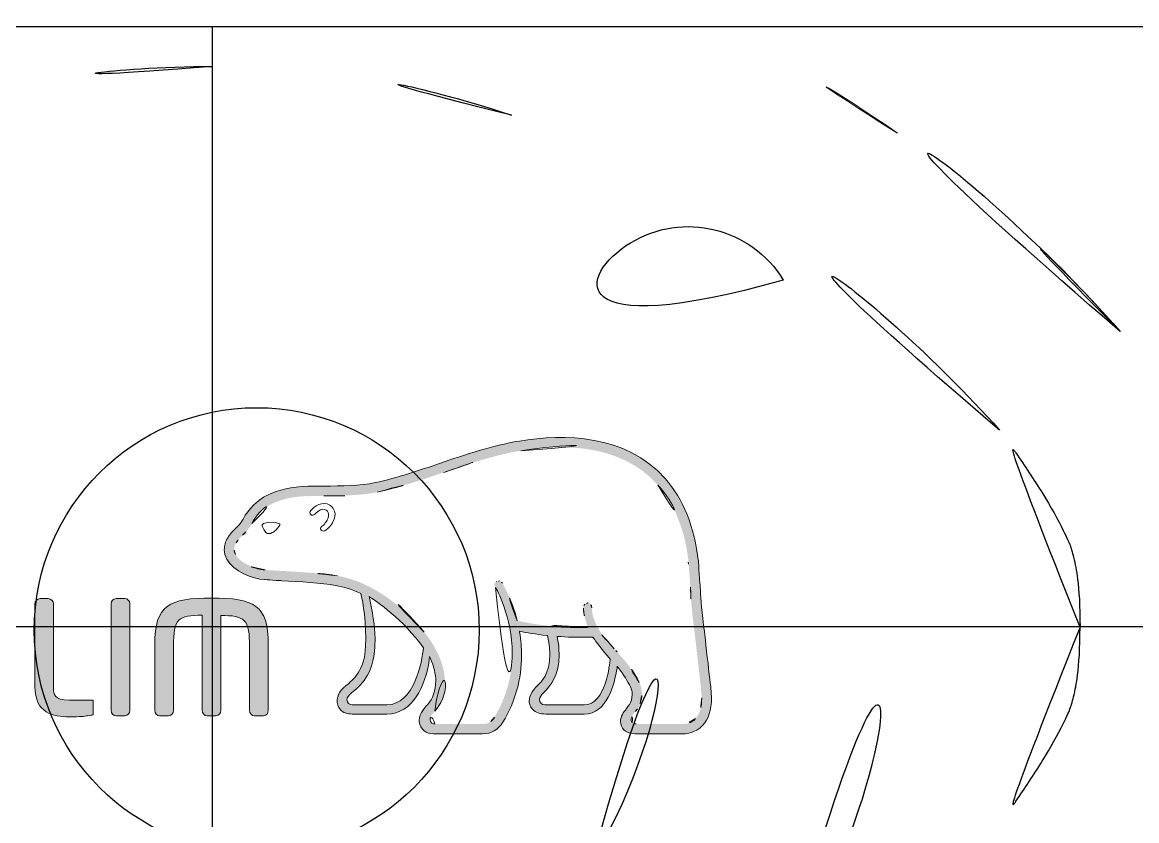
# Model space of a CAD drawing. Extents: x 16296677952 to 16296679688, y -37409618576 to -37409617304.
# Drawn here: x 16296678117 to 16296678142.05, y -37409618166.35 to -37409618148.4 of the extents above; entities that cross this region are included whole.
import ezdxf

# ---------------------------------------------------------------- set-up
doc = ezdxf.new("R2010")
doc.units = 0
doc.header["$LTSCALE"] = 10
doc.header["$MEASUREMENT"] = 0
doc.linetypes.add('HIDDEN2', pattern=[4.7625, 3.175, -1.5875])
doc.layers.get('0').update_dxf_attribs({"linetype": 'CONTINUOUS'})
doc.layers.add('Default', color=7, linetype='CONTINUOUS')
doc.layers.add('레이어 1', color=7, linetype='CONTINUOUS', lineweight=0)

# ---------------------------------------------------------------- blocks, each defined once
blk = doc.blocks.new('3545')
at = {"color": 1}
blk.add_circle((1157.671, 4676.133), 5, dxfattribs=at)
for centre, radius, start, end in [((1155.996, 4664.207), 28.141, 41.4738, 72.5271), ((1156.67, 4667.558), 21.246, 89.9881, 108.4355), ((1156.673, 4667.558), 21.245, 71.5554, 89.9963), ((1155.996, 4664.207), 24.641, 41.7949, 72.5271), ((1167.371, 4682.703), 2.5, 31.3323, 211.3323), ((1156.694, 4676.203), 15, 328.6677, 31.3323), ((1156.694, 4676.203), 10, 328.6677, 31.3323)]:
    blk.add_arc(centre, radius, start, end, dxfattribs=at)
for points, knots in [([(1176.175, 4676.2), (1176.175, 4676.684), (1176.152, 4677.024), (1176.096, 4677.472), (1176.067, 4677.62), (1176.015, 4677.826), (1175.999, 4677.883), (1175.977, 4677.96), (1175.971, 4677.98), (1175.965, 4678.001), (1175.963, 4678.004), (1175.949, 4678.044), (1175.93, 4678.092), (1175.876, 4678.216), (1175.841, 4678.291), (1175.683, 4678.61), (1175.515, 4678.908), (1175.141, 4679.517), (1174.933, 4679.831), (1174.606, 4680.303), (1174.48, 4680.478), (1174.367, 4680.63)], [3.1417675, 3.1417675, 3.1417675, 3.1417675, 3.2056353, 3.2056353, 3.2536971, 3.2536971, 3.2706856, 3.2706856, 3.2776296, 3.2776296, 3.2860195, 3.2860195, 3.3046949, 3.3046949, 3.3233702, 3.3233702, 3.3753179, 3.3753179, 3.4272656, 3.4272656, 3.4613246, 3.4613246, 3.4613246, 3.4613246]), ([(1176.175, 4676.202), (1176.175, 4675.718), (1176.152, 4675.378), (1176.096, 4674.93), (1176.067, 4674.782), (1176.015, 4674.576), (1175.999, 4674.518), (1175.977, 4674.442), (1175.971, 4674.422), (1175.964, 4674.401), (1175.963, 4674.398), (1175.949, 4674.358), (1175.93, 4674.309), (1175.875, 4674.186), (1175.84, 4674.111), (1175.682, 4673.792), (1175.514, 4673.494), (1175.14, 4672.885), (1174.932, 4672.571), (1174.605, 4672.099), (1174.479, 4671.924), (1174.366, 4671.772)], [3.1417675, 3.1417675, 3.1417675, 3.1417675, 3.2056353, 3.2056353, 3.2536971, 3.2536971, 3.2706856, 3.2706856, 3.2776296, 3.2776296, 3.2860195, 3.2860195, 3.3046948, 3.3046948, 3.3233701, 3.3233701, 3.3753185, 3.3753185, 3.4272669, 3.4272669, 3.4613246, 3.4613246, 3.4613246, 3.4613246])]:
    blk.add_open_spline(points, degree=3, knots=knots, dxfattribs=at)

msp = doc.modelspace()

# ---------------------------------------------------------------- hatches: boundary and pattern name
at = {"layer": '레이어 1'}
h = msp.add_hatch(color=7, dxfattribs=at)
h.dxf.hatch_style = 1
edge = h.paths.add_edge_path(flags=16)
edge.add_spline(control_points=[(16296678132.13406, -37409618164.056503), (16296678132.026461, -37409618164.175613), (16296678131.891239, -37409618164.176666), (16296678131.885389, -37409618164.176666), (16296678131.885389, -37409618164.176666), (16296678130.80221, -37409618164.176666), (16296678130.80221, -37409618164.176666), (16296678130.762409, -37409618164.176666), (16296678130.732, -37409618164.166702), (16296678130.712311, -37409618164.147263), (16296678130.695881, -37409618164.131157), (16296678130.687889, -37409618164.106667), (16296678130.687889, -37409618164.076317), (16296678130.687889, -37409618164.015244), (16296678130.732479, -37409618163.959084), (16296678130.77985, -37409618163.89946), (16296678130.823771, -37409618163.843033), (16296678130.865499, -37409618163.789528), (16296678130.888849, -37409618163.723793), (16296678130.948139, -37409618163.564217), (16296678130.94208, -37409618163.393997), (16296678130.871281, -37409618163.244011), (16296678130.74338, -37409618162.972649), (16296678130.55361, -37409618162.759453), (16296678130.36969, -37409618162.553421), (16296678130.36969, -37409618162.553421), (16296678130.3074, -37409618162.485023), (16296678130.3074, -37409618162.48436), (16296678130.06831, -37409618162.217934), (16296678129.821239, -37409618161.942307), (16296678129.801741, -37409618161.568604), (16296678129.797279, -37409618161.494614), (16296678129.763081, -37409618161.44989), (16296678129.715509, -37409618161.451889), (16296678129.715509, -37409618161.451889), (16296678129.64543, -37409618161.485558), (16296678129.6439, -37409618161.485558), (16296678129.624941, -37409618161.506462), (16296678129.614361, -37409618161.537598), (16296678129.614361, -37409618161.573387), (16296678129.614361, -37409618161.573387), (16296678129.61496, -37409618161.586029), (16296678129.61496, -37409618161.586166), (16296678129.62454, -37409618161.721252), (16296678129.65675, -37409618161.853813), (16296678129.713369, -37409618161.991409), (16296678129.713369, -37409618161.991409), (16296678129.718901, -37409618162.005257), (16296678129.718901, -37409618162.005257), (16296678129.718901, -37409618162.005257), (16296678129.70425, -37409618162.005783), (16296678129.70425, -37409618162.005783), (16296678129.008881, -37409618162.03334), (16296678128.32716, -37409618161.902107), (16296678128.126671, -37409618161.853813), (16296678128.003019, -37409618161.356331), (16296678127.802469, -37409618161.026543), (16296678127.793819, -37409618161.012573), (16296678127.77825, -37409618160.986763), (16296678127.753361, -37409618160.966927), (16296678127.72941, -37409618160.959999), (16296678127.72941, -37409618160.959999), (16296678127.670839, -37409618160.968781), (16296678127.66366, -37409618160.969727), (16296678127.658739, -37409618160.977043), (16296678127.648491, -37409618160.990868), (16296678127.62586, -37409618161.021217), (16296678127.62586, -37409618161.021217), (16296678127.623079, -37409618161.04557), (16296678127.623079, -37409618161.04557), (16296678127.623079, -37409618161.04557), (16296678127.64156, -37409618161.111053), (16296678127.64156, -37409618161.111053), (16296678127.65674, -37409618161.137268), (16296678128.013809, -37409618161.762779), (16296678128.013809, -37409618162.591232), (16296678128.013809, -37409618163.102287), (16296678127.87952, -37409618163.584442), (16296678127.614679, -37409618164.02417), (16296678127.551399, -37409618164.129692), (16296678127.468019, -37409618164.176666), (16296678127.344, -37409618164.176666), (16296678127.344, -37409618164.176666), (16296678126.276239, -37409618164.176666), (16296678126.276239, -37409618164.176666), (16296678126.24085, -37409618164.176666), (16296678126.166981, -37409618164.151787), (16296678126.166981, -37409618164.074593), (16296678126.166981, -37409618164.032013), (16296678126.20644, -37409618163.962143), (16296678126.27219, -37409618163.888542), (16296678126.71715, -37409618163.393066), (16296678126.46044, -37409618162.619171), (16296678126.033701, -37409618162.109329), (16296678125.621531, -37409618161.617569), (16296678124.948851, -37409618160.998734), (16296678124.085131, -37409618160.845016), (16296678123.77903, -37409618160.791519), (16296678123.276039, -37409618160.761711), (16296678122.869789, -37409618160.737617), (16296678122.869789, -37409618160.737617), (16296678122.45916, -37409618160.713257), (16296678122.45916, -37409618160.713257), (16296678122.248421, -37409618160.697159), (16296678121.900129, -37409618160.567543), (16296678121.79413, -37409618160.366837), (16296678121.74935, -37409618160.283661), (16296678121.75441, -37409618160.19928), (16296678121.81056, -37409618160.102272), (16296678121.8459, -37409618160.043716), (16296678121.894409, -37409618159.993408), (16296678121.955429, -37409618159.932182), (16296678122.0229, -37409618159.863922), (16296678122.09231, -37409618159.793243), (16296678122.146351, -37409618159.700089), (16296678122.146351, -37409618159.700089), (16296678122.16185, -37409618159.670937), (16296678122.16185, -37409618159.670937), (16296678122.368059, -37409618159.276482), (16296678122.79287, -37409618159.068192), (16296678123.424959, -37409618159.05143), (16296678123.424959, -37409618159.05143), (16296678123.781429, -37409618159.04744), (16296678123.781429, -37409618159.04744), (16296678124.172831, -37409618159.045441), (16296678124.616949, -37409618159.043182), (16296678124.981859, -37409618158.964653), (16296678125.49437, -37409618158.854462), (16296678126.008539, -37409618158.678787), (16296678126.462299, -37409618158.524147), (16296678126.462299, -37409618158.524147), (16296678126.47681, -37409618158.519363), (16296678126.47681, -37409618158.519363), (16296678127.038019, -37409618158.327454), (16296678127.61841, -37409618158.129013), (16296678128.2117, -37409618158.032402), (16296678129.1612, -37409618157.875221), (16296678130.465111, -37409618157.880409), (16296678131.28544, -37409618158.801361), (16296678131.66461, -37409618159.227768), (16296678131.89817, -37409618159.81414), (16296678131.97855, -37409618160.544647), (16296678131.97855, -37409618160.544647), (16296678131.9755, -37409618160.542252), (16296678131.9727, -37409618160.539719), (16296678131.97921, -37409618160.554222), (16296678131.98534, -37409618160.636208), (16296678132.01914, -37409618161.100937), (16296678132.02886, -37409618161.324387), (16296678132.03911, -37409618161.555428), (16296678132.09753, -37409618161.9841), (16296678132.09753, -37409618161.9841), (16296678132.26309, -37409618163.417686), (16296678132.26309, -37409618163.417686), (16296678132.26309, -37409618163.417686), (16296678132.27294, -37409618163.591904), (16296678132.27294, -37409618163.591904), (16296678132.27294, -37409618163.797653), (16296678132.22636, -37409618163.954018), (16296678132.13406, -37409618164.056503)], knot_values=[0, 0, 0, 0, 1, 1, 1, 2, 2, 2, 3, 3, 3, 4, 4, 4, 5, 5, 5, 6, 6, 6, 7, 7, 7, 8, 8, 8, 9, 9, 9, 10, 10, 10, 11, 11, 11, 12, 12, 12, 13, 13, 13, 14, 14, 14, 15, 15, 15, 16, 16, 16, 17, 17, 17, 18, 18, 18, 19, 19, 19, 20, 20, 20, 21, 21, 21, 22, 22, 22, 23, 23, 23, 24, 24, 24, 25, 25, 25, 26, 26, 26, 27, 27, 27, 28, 28, 28, 29, 29, 29, 30, 30, 30, 31, 31, 31, 32, 32, 32, 33, 33, 33, 34, 34, 34, 35, 35, 35, 36, 36, 36, 37, 37, 37, 38, 38, 38, 39, 39, 39, 40, 40, 40, 41, 41, 41, 42, 42, 42, 43, 43, 43, 44, 44, 44, 45, 45, 45, 46, 46, 46, 47, 47, 47, 48, 48, 48, 49, 49, 49, 50, 50, 50, 51, 51, 51, 52, 52, 52, 53, 53, 53, 53], degree=3, periodic=0)
edge = h.paths.add_edge_path(flags=16)
edge.add_spline(control_points=[(16296678129.63006, -37409618163.746674), (16296678129.63006, -37409618163.746674), (16296678128.746441, -37409618163.746674), (16296678128.746441, -37409618163.746674), (16296678128.681101, -37409618163.746674), (16296678128.629459, -37409618163.694504), (16296678128.629459, -37409618163.627968), (16296678128.629459, -37409618163.581512), (16296678128.669781, -37409618163.522423), (16296678128.70792, -37409618163.481827), (16296678128.88765, -37409618163.309761), (16296678129.071501, -37409618163.072868), (16296678129.071501, -37409618162.623169), (16296678129.071501, -37409618162.623169), (16296678129.060129, -37409618162.418877), (16296678129.060129, -37409618162.418091), (16296678129.060129, -37409618162.418091), (16296678129.027651, -37409618162.219391), (16296678129.027651, -37409618162.219391), (16296678129.027651, -37409618162.219391), (16296678129.025379, -37409618162.206871), (16296678129.025379, -37409618162.206871), (16296678129.025379, -37409618162.206871), (16296678129.03842, -37409618162.207809), (16296678129.03842, -37409618162.207809), (16296678129.20319, -37409618162.219658), (16296678129.52379, -37409618162.237503), (16296678129.829889, -37409618162.222977), (16296678129.90761, -37409618162.346619), (16296678130.03285, -37409618162.505653), (16296678130.2157, -37409618162.717529), (16296678130.207319, -37409618162.822937), (16296678130.12002, -37409618163.746674), (16296678129.63006, -37409618163.746674)], knot_values=[0, 0, 0, 0, 1, 1, 1, 2, 2, 2, 3, 3, 3, 4, 4, 4, 5, 5, 5, 6, 6, 6, 7, 7, 7, 8, 8, 8, 9, 9, 9, 10, 10, 10, 11, 11, 11, 11], degree=3, periodic=0)
edge = h.paths.add_edge_path(flags=16)
edge.add_spline(control_points=[(16296678125.19626, -37409618163.746674), (16296678125.19626, -37409618163.746674), (16296678124.420641, -37409618163.746674), (16296678124.420641, -37409618163.746674), (16296678124.36248, -37409618163.746674), (16296678124.299919, -37409618163.698769), (16296678124.299919, -37409618163.627968), (16296678124.299919, -37409618163.584976), (16296678124.335991, -37409618163.531754), (16296678124.401739, -37409618163.478897), (16296678124.59804, -37409618163.32254), (16296678124.895479, -37409618163.085899), (16296678124.927691, -37409618162.432579), (16296678124.927691, -37409618162.432579), (16296678124.93215, -37409618162.254379), (16296678124.93215, -37409618162.254379), (16296678124.93215, -37409618161.976509), (16296678124.868469, -37409618161.641006), (16296678124.80805, -37409618161.341164), (16296678124.80805, -37409618161.341164), (16296678124.798201, -37409618161.310547), (16296678124.798201, -37409618161.310547), (16296678124.798201, -37409618161.310547), (16296678124.82362, -37409618161.330383), (16296678124.82362, -37409618161.330383), (16296678124.93926, -37409618161.401581), (16296678125.57276, -37409618161.830917), (16296678126.022329, -37409618162.46521), (16296678125.98506, -37409618162.765427), (16296678125.815769, -37409618163.746674), (16296678125.19626, -37409618163.746674)], knot_values=[0, 0, 0, 0, 1, 1, 1, 2, 2, 2, 3, 3, 3, 4, 4, 4, 5, 5, 5, 6, 6, 6, 7, 7, 7, 8, 8, 8, 9, 9, 9, 10, 10, 10, 10], degree=3, periodic=0)
edge = h.paths.add_edge_path()
edge.add_spline(control_points=[(16296678132.482019, -37409618163.396004), (16296678132.481741, -37409618163.393997), (16296678132.317261, -37409618161.954292), (16296678132.317261, -37409618161.954292), (16296678132.256359, -37409618161.524017), (16296678132.24758, -37409618161.294579), (16296678132.23967, -37409618161.091217), (16296678132.23967, -37409618161.091217), (16296678132.19895, -37409618160.52282), (16296678132.19895, -37409618160.522423), (16296678132.11231, -37409618159.744408), (16296678131.86051, -37409618159.115982), (16296678131.450199, -37409618158.656433), (16296678130.56386, -37409618157.660553), (16296678129.180229, -37409618157.650017), (16296678128.175171, -37409618157.815727), (16296678127.55879, -37409618157.917671), (16296678126.96962, -37409618158.118767), (16296678126.400009, -37409618158.313606), (16296678126.400009, -37409618158.313606), (16296678126.381651, -37409618158.320107), (16296678126.381651, -37409618158.320107), (16296678125.93635, -37409618158.47197), (16296678125.431021, -37409618158.644852), (16296678124.935141, -37409618158.750511), (16296678124.59445, -37409618158.823311), (16296678124.16778, -37409618158.826637), (16296678123.790871, -37409618158.828644), (16296678123.790871, -37409618158.828644), (16296678123.417839, -37409618158.83316), (16296678123.417839, -37409618158.83316), (16296678122.70104, -37409618158.850861), (16296678122.212811, -37409618159.099083), (16296678121.966209, -37409618159.570587), (16296678121.966209, -37409618159.570587), (16296678121.955099, -37409618159.59095), (16296678121.955099, -37409618159.59095), (16296678121.91431, -37409618159.662422), (16296678121.853821, -37409618159.723106), (16296678121.79966, -37409618159.777412), (16296678121.739969, -37409618159.837563), (16296678121.672689, -37409618159.905029), (16296678121.621321, -37409618159.99234), (16296678121.56975, -37409618160.079788), (16296678121.54373, -37409618160.168419), (16296678121.54373, -37409618160.255447), (16296678121.54373, -37409618160.328644), (16296678121.56209, -37409618160.400513), (16296678121.59897, -37409618160.469177), (16296678121.751341, -37409618160.756927), (16296678122.186001, -37409618160.912216), (16296678122.445379, -37409618160.930733), (16296678122.445379, -37409618160.930733), (16296678122.8272, -37409618160.954681), (16296678122.836321, -37409618160.955482), (16296678123.218081, -37409618160.977043), (16296678123.7409, -37409618161.007248), (16296678124.046141, -37409618161.06115), (16296678124.224609, -37409618161.09269), (16296678124.427429, -37409618161.1567), (16296678124.614269, -37409618161.244667), (16296678124.62759, -37409618161.293114), (16296678124.7246, -37409618161.724449), (16296678124.7246, -37409618162.254662), (16296678124.7246, -37409618162.254662), (16296678124.72048, -37409618162.422882), (16296678124.72048, -37409618162.422882), (16296678124.692329, -37409618162.981972), (16296678124.44858, -37409618163.17733), (16296678124.269991, -37409618163.320267), (16296678124.251881, -37409618163.334518), (16296678124.09271, -37409618163.466667), (16296678124.08127, -37409618163.625702), (16296678124.073151, -37409618163.715668), (16296678124.0989, -37409618163.797653), (16296678124.15354, -37409618163.856598), (16296678124.212761, -37409618163.920486), (16296678124.30279, -37409618163.95282), (16296678124.420641, -37409618163.95282), (16296678124.420641, -37409618163.95282), (16296678125.19626, -37409618163.95282), (16296678125.19626, -37409618163.95282), (16296678125.776779, -37409618163.95282), (16296678126.063971, -37409618163.327728), (16296678126.15134, -37409618162.742142), (16296678126.15134, -37409618162.742142), (16296678126.153139, -37409618162.659767), (16296678126.153139, -37409618162.659767), (16296678126.153139, -37409618162.659767), (16296678126.177099, -37409618162.701027), (16296678126.177099, -37409618162.701027), (16296678126.251551, -37409618162.866707), (16296678126.29635, -37409618163.064743), (16296678126.29635, -37409618163.213928), (16296678126.29635, -37409618163.423279), (16296678126.231529, -37409618163.60614), (16296678126.108419, -37409618163.742416), (16296678126.077351, -37409618163.773163), (16296678125.92211, -37409618163.934059), (16296678125.92211, -37409618164.094704), (16296678125.92211, -37409618164.094704), (16296678125.92351, -37409618164.121178), (16296678125.92351, -37409618164.121178), (16296678125.94553, -37409618164.310959), (16296678126.09911, -37409618164.395737), (16296678126.241779, -37409618164.395737), (16296678126.241779, -37409618164.395737), (16296678127.344, -37409618164.395737), (16296678127.344, -37409618164.395737), (16296678127.54295, -37409618164.395737), (16296678127.701521, -37409618164.30616), (16296678127.8034, -37409618164.137154), (16296678128.083879, -37409618163.671494), (16296678128.226009, -37409618163.165756), (16296678128.226009, -37409618162.634483), (16296678128.226009, -37409618162.468658), (16296678128.210369, -37409618162.291649), (16296678128.17977, -37409618162.108002), (16296678128.17977, -37409618162.108002), (16296678128.177099, -37409618162.093353), (16296678128.177099, -37409618162.093353), (16296678128.177099, -37409618162.093353), (16296678128.19174, -37409618162.09642), (16296678128.19174, -37409618162.09642), (16296678128.32436, -37409618162.122108), (16296678128.537701, -37409618162.159103), (16296678128.801331, -37409618162.187569), (16296678128.801331, -37409618162.187569), (16296678128.809, -37409618162.188507), (16296678128.809, -37409618162.188507), (16296678128.809, -37409618162.188507), (16296678128.84446, -37409618162.390541), (16296678128.84446, -37409618162.390541), (16296678128.84446, -37409618162.390541), (16296678128.85224, -37409618162.438454), (16296678128.85224, -37409618162.439247), (16296678128.85224, -37409618162.439247), (16296678128.862761, -37409618162.617981), (16296678128.862761, -37409618162.617981), (16296678128.862761, -37409618163.046921), (16296678128.667919, -37409618163.233498), (16296678128.563181, -37409618163.33358), (16296678128.56172, -37409618163.334923), (16296678128.41559, -37409618163.483429), (16296678128.399759, -37409618163.615189), (16296678128.399759, -37409618163.615189), (16296678128.394699, -37409618163.655647), (16296678128.394699, -37409618163.655647), (16296678128.394699, -37409618163.697037), (16296678128.40534, -37409618163.778214), (16296678128.477739, -37409618163.853012), (16296678128.541491, -37409618163.919418), (16296678128.640169, -37409618163.95282), (16296678128.771391, -37409618163.95282), (16296678128.771391, -37409618163.95282), (16296678129.63006, -37409618163.95282), (16296678129.63006, -37409618163.95282), (16296678130.15156, -37409618163.95282), (16296678130.308531, -37409618163.289787), (16296678130.371811, -37409618162.918221), (16296678130.371811, -37409618162.918221), (16296678130.37475, -37409618162.87989), (16296678130.37475, -37409618162.87989), (16296678130.37475, -37409618162.87989), (16296678130.39537, -37409618162.907967), (16296678130.39537, -37409618162.907967), (16296678130.515619, -37409618163.061546), (16296678130.62108, -37409618163.2323), (16296678130.67185, -37409618163.338509), (16296678130.69853, -37409618163.39373), (16296678130.71291, -37409618163.455093), (16296678130.71291, -37409618163.516579), (16296678130.71291, -37409618163.516579), (16296678130.69348, -37409618163.640869), (16296678130.69348, -37409618163.640869), (16296678130.67338, -37409618163.708344), (16296678130.62734, -37409618163.7705), (16296678130.582291, -37409618163.83065), (16296678130.516199, -37409618163.916489), (16296678130.448059, -37409618164.005531), (16296678130.448059, -37409618164.113586), (16296678130.448059, -37409618164.113586), (16296678130.45446, -37409618164.17308), (16296678130.45446, -37409618164.17308), (16296678130.485861, -37409618164.316544), (16296678130.602119, -37409618164.395737), (16296678130.78158, -37409618164.395737), (16296678130.78158, -37409618164.395737), (16296678131.884859, -37409618164.395737), (16296678131.884859, -37409618164.395737), (16296678131.909069, -37409618164.395737), (16296678132.12468, -37409618164.390404), (16296678132.29356, -37409618164.20768), (16296678132.42837, -37409618164.061699), (16296678132.49386, -37409618163.860977), (16296678132.49386, -37409618163.594559), (16296678132.49386, -37409618163.594559), (16296678132.482149, -37409618163.396927), (16296678132.482019, -37409618163.396004)], knot_values=[0, 0, 0, 0, 1, 1, 1, 2, 2, 2, 3, 3, 3, 4, 4, 4, 5, 5, 5, 6, 6, 6, 7, 7, 7, 8, 8, 8, 9, 9, 9, 10, 10, 10, 11, 11, 11, 12, 12, 12, 13, 13, 13, 14, 14, 14, 15, 15, 15, 16, 16, 16, 17, 17, 17, 18, 18, 18, 19, 19, 19, 20, 20, 20, 21, 21, 21, 22, 22, 22, 23, 23, 23, 24, 24, 24, 25, 25, 25, 26, 26, 26, 27, 27, 27, 28, 28, 28, 29, 29, 29, 30, 30, 30, 31, 31, 31, 32, 32, 32, 33, 33, 33, 34, 34, 34, 35, 35, 35, 36, 36, 36, 37, 37, 37, 38, 38, 38, 39, 39, 39, 40, 40, 40, 41, 41, 41, 42, 42, 42, 43, 43, 43, 44, 44, 44, 45, 45, 45, 46, 46, 46, 47, 47, 47, 48, 48, 48, 49, 49, 49, 50, 50, 50, 51, 51, 51, 52, 52, 52, 53, 53, 53, 54, 54, 54, 55, 55, 55, 56, 56, 56, 57, 57, 57, 58, 58, 58, 59, 59, 59, 60, 60, 60, 61, 61, 61, 62, 62, 62, 63, 63, 63, 64, 64, 64, 65, 65, 65, 66, 66, 66, 66], degree=3, periodic=0)
edge = h.paths.add_edge_path(flags=0)
edge.add_spline(control_points=[(16296678122.426611, -37409618159.672668), (16296678122.426611, -37409618159.672668), (16296678122.58712, -37409618159.600151), (16296678122.78595, -37409618159.676804), (16296678122.78595, -37409618159.676804), (16296678122.81057, -37409618159.687309), (16296678122.7785, -37409618159.732697), (16296678122.681681, -37409618159.862846), (16296678122.58625, -37409618159.89093), (16296678122.58625, -37409618159.89093), (16296678122.58625, -37409618159.89093), (16296678122.51712, -37409618159.915283), (16296678122.47826, -37409618159.868172), (16296678122.39974, -37409618159.776077), (16296678122.397341, -37409618159.722443), (16296678122.397341, -37409618159.722443), (16296678122.397341, -37409618159.722443), (16296678122.389219, -37409618159.682663), (16296678122.426611, -37409618159.672668)], knot_values=[0, 0, 0, 0, 1, 1, 1, 2, 2, 2, 3, 3, 3, 4, 4, 4, 5, 5, 5, 6, 6, 6, 6], degree=3, periodic=0)
edge = h.paths.add_edge_path(flags=0)
edge.add_spline(control_points=[(16296678123.485781, -37409618159.377487), (16296678123.46176, -37409618159.403709), (16296678123.45989, -37409618159.44735), (16296678123.485781, -37409618159.470383), (16296678123.51053, -37409618159.492737), (16296678123.55345, -37409618159.486893), (16296678123.57741, -37409618159.460533), (16296678123.590191, -37409618159.44735), (16296678123.721939, -37409618159.290977), (16296678123.8356, -37409618159.370956), (16296678123.87711, -37409618159.40078), (16296678123.894279, -37409618159.4431), (16296678123.888161, -37409618159.497787), (16296678123.87845, -37409618159.585487), (16296678123.802389, -37409618159.685043), (16296678123.74922, -37409618159.719116), (16296678123.719481, -37409618159.737213), (16296678123.69985, -37409618159.776077), (16296678123.713949, -37409618159.807487), (16296678123.72793, -37409618159.838768), (16296678123.767719, -37409618159.848083), (16296678123.79966, -37409618159.833168), (16296678123.894819, -37409618159.787659), (16296678124.014799, -37409618159.635681), (16296678124.031231, -37409618159.493942), (16296678124.042139, -37409618159.395187), (16296678123.99782, -37409618159.314537), (16296678123.918909, -37409618159.260109), (16296678123.74922, -37409618159.139664), (16296678123.55691, -37409618159.300827), (16296678123.485781, -37409618159.377487)], knot_values=[0, 0, 0, 0, 1, 1, 1, 2, 2, 2, 3, 3, 3, 4, 4, 4, 5, 5, 5, 6, 6, 6, 7, 7, 7, 8, 8, 8, 9, 9, 9, 10, 10, 10, 10], degree=3, periodic=0)
edge = h.paths.add_edge_path(flags=0)
edge.add_spline(control_points=[(16296678123.464081, -37409618159.49501), (16296678123.464081, -37409618159.49501), (16296678123.464081, -37409618159.49501), (16296678123.464081, -37409618159.49501), (16296678123.464081, -37409618159.49501), (16296678123.464081, -37409618159.49501), (16296678123.464081, -37409618159.49501)], knot_values=[0, 0, 0, 0, 1, 1, 1, 2, 2, 2, 2], degree=3, periodic=0)
h = msp.add_hatch(color=7, dxfattribs=at)
h.dxf.hatch_style = 2
edge = h.paths.add_edge_path()
edge.add_spline(control_points=[(16296678117.405569, -37409618161.357674), (16296678117.34096, -37409618161.357674), (16296678117.2862, -37409618161.411041), (16296678117.2862, -37409618161.474373), (16296678117.2862, -37409618161.474373), (16296678117.2862, -37409618163.331718), (16296678117.2862, -37409618163.331718), (16296678117.2862, -37409618163.937393), (16296678117.69956, -37409618164.015244), (16296678118.05942, -37409618164.015244), (16296678118.323469, -37409618164.015244), (16296678118.391211, -37409618164.004059), (16296678118.469391, -37409618163.99102), (16296678118.469391, -37409618163.99102), (16296678118.51498, -37409618163.983841), (16296678118.51498, -37409618163.983841), (16296678118.514311, -37409618163.984108), (16296678118.575331, -37409618163.976517), (16296678118.575331, -37409618163.976517), (16296678118.575331, -37409618163.976517), (16296678118.59343, -37409618163.974113), (16296678118.59343, -37409618163.974113), (16296678118.59343, -37409618163.974113), (16296678118.59343, -37409618163.638748), (16296678118.59343, -37409618163.638748), (16296678118.59343, -37409618163.638748), (16296678118.063419, -37409618163.638748), (16296678118.063419, -37409618163.638748), (16296678117.704889, -37409618163.638748), (16296678117.704889, -37409618163.503403), (16296678117.704889, -37409618163.372047), (16296678117.704889, -37409618163.372047), (16296678117.704889, -37409618161.474373), (16296678117.704889, -37409618161.474373), (16296678117.704889, -37409618161.411041), (16296678117.650591, -37409618161.357674), (16296678117.58617, -37409618161.357674), (16296678117.58617, -37409618161.357674), (16296678117.405569, -37409618161.357674), (16296678117.405569, -37409618161.357674)], knot_values=[0, 0, 0, 0, 1, 1, 1, 2, 2, 2, 3, 3, 3, 4, 4, 4, 5, 5, 5, 6, 6, 6, 7, 7, 7, 8, 8, 8, 9, 9, 9, 10, 10, 10, 11, 11, 11, 12, 12, 12, 13, 13, 13, 13], degree=3, periodic=0)
h = msp.add_hatch(color=7, dxfattribs=at)
h.dxf.hatch_style = 2
edge = h.paths.add_edge_path()
edge.add_spline(control_points=[(16296678119.111601, -37409618161.357674), (16296678119.041861, -37409618161.357674), (16296678119.00021, -37409618161.415291), (16296678119.00021, -37409618161.470917), (16296678119.00021, -37409618161.470917), (16296678119.00021, -37409618163.875381), (16296678119.00021, -37409618163.875381), (16296678119.00021, -37409618163.939377), (16296678119.050249, -37409618163.991417), (16296678119.111601, -37409618163.991417), (16296678119.111601, -37409618163.991417), (16296678119.3067, -37409618163.991417), (16296678119.3067, -37409618163.991417), (16296678119.37657, -37409618163.991417), (16296678119.418289, -37409618163.932587), (16296678119.418289, -37409618163.875381), (16296678119.418289, -37409618163.875381), (16296678119.418289, -37409618161.470917), (16296678119.418289, -37409618161.470917), (16296678119.418289, -37409618161.40744), (16296678119.36939, -37409618161.357674), (16296678119.3067, -37409618161.357674), (16296678119.3067, -37409618161.357674), (16296678119.111601, -37409618161.357674), (16296678119.111601, -37409618161.357674)], knot_values=[0, 0, 0, 0, 1, 1, 1, 2, 2, 2, 3, 3, 3, 4, 4, 4, 5, 5, 5, 6, 6, 6, 7, 7, 7, 8, 8, 8, 8], degree=3, periodic=0)
h = msp.add_hatch(color=7, dxfattribs=at)
h.dxf.hatch_style = 2
edge = h.paths.add_edge_path()
edge.add_spline(control_points=[(16296678119.98065, -37409618162.395447), (16296678119.98065, -37409618162.395447), (16296678119.98065, -37409618163.875381), (16296678119.98065, -37409618163.875381), (16296678119.98065, -37409618163.939377), (16296678120.030951, -37409618163.991417), (16296678120.092699, -37409618163.991417), (16296678120.092699, -37409618163.991417), (16296678120.29073, -37409618163.991417), (16296678120.29073, -37409618163.991417), (16296678120.3606, -37409618163.991417), (16296678120.40239, -37409618163.932587), (16296678120.40239, -37409618163.875381), (16296678120.40239, -37409618163.875381), (16296678120.40239, -37409618162.43206), (16296678120.40239, -37409618162.43206), (16296678120.40239, -37409618161.795647), (16296678120.510321, -37409618161.733757), (16296678121.048519, -37409618161.7323), (16296678121.048519, -37409618161.771423), (16296678121.048519, -37409618163.875381), (16296678121.048519, -37409618163.875381), (16296678121.048519, -37409618163.94178), (16296678121.0963, -37409618163.991417), (16296678121.159651, -37409618163.991417), (16296678121.159651, -37409618163.991417), (16296678121.354219, -37409618163.991417), (16296678121.354219, -37409618163.991417), (16296678121.42382, -37409618163.991417), (16296678121.465481, -37409618163.932587), (16296678121.465481, -37409618163.875381), (16296678121.465481, -37409618163.875381), (16296678121.465481, -37409618161.777946), (16296678121.465481, -37409618161.73642), (16296678121.717279, -37409618161.73735), (16296678121.89415, -37409618161.758118), (16296678121.989901, -37409618161.853813), (16296678122.09078, -37409618161.954552), (16296678122.110479, -37409618162.142464), (16296678122.110479, -37409618162.43206), (16296678122.110479, -37409618162.43206), (16296678122.110479, -37409618163.875381), (16296678122.110479, -37409618163.875381), (16296678122.110479, -37409618163.938187), (16296678122.161921, -37409618163.991417), (16296678122.222731, -37409618163.991417), (16296678122.222731, -37409618163.991417), (16296678122.4217, -37409618163.991417), (16296678122.4217, -37409618163.991417), (16296678122.4907, -37409618163.991417), (16296678122.53335, -37409618163.931259), (16296678122.53335, -37409618163.875381), (16296678122.53335, -37409618163.875381), (16296678122.53335, -37409618162.395447), (16296678122.53335, -37409618162.395447), (16296678122.53335, -37409618161.498466), (16296678122.215281, -37409618161.346481), (16296678121.259331, -37409618161.346481), (16296678120.299919, -37409618161.346481), (16296678119.98065, -37409618161.498466), (16296678119.98065, -37409618162.395447)], knot_values=[0, 0, 0, 0, 1, 1, 1, 2, 2, 2, 3, 3, 3, 4, 4, 4, 5, 5, 5, 6, 6, 6, 7, 7, 7, 8, 8, 8, 9, 9, 9, 10, 10, 10, 11, 11, 11, 12, 12, 12, 13, 13, 13, 14, 14, 14, 15, 15, 15, 16, 16, 16, 17, 17, 17, 18, 18, 18, 19, 19, 19, 20, 20, 20, 20], degree=3, periodic=0)

# ---------------------------------------------------------------- linework, layer by layer
at = {"color": 0}
msp.add_line((16296678087.77088, -37409618148.495987), (16296678154.77088, -37409618148.495987), dxfattribs=at)
at = {"color": 7}
msp.add_line((16296678125.16189, -37409618163.952827), (16296678125.16189, -37409618163.952827), dxfattribs=at)
at = {"linetype": 'HIDDEN2', "lineweight": 5}
for start, end in [(55.1665163, 65.2664268), (41.4738109, 55.1620581)]:
    msp.add_arc((16296678120.597321, -37409618173.991669), 28.141281, start, end, dxfattribs=at)
at = {"layer": 'Default'}
for p, q in [((16296678121.27088, -37409618148.495987), (16296678121.27088, -37409618175.495987)), ((16296678155.27088, -37409618161.995987), (16296678087.27088, -37409618161.995987)), ((16296678131.77088, -37409618161.995987), (16296678110.770889, -37409618161.995987))]:
    msp.add_line(p, q, dxfattribs=at)
at = {"layer": '레이어 1', "color": 7}
for points, knots in [([(16296678132.482019, -37409618163.396004), (16296678132.481741, -37409618163.39402), (16296678132.317261, -37409618161.954308), (16296678132.317261, -37409618161.954308), (16296678132.256359, -37409618161.524017), (16296678132.24758, -37409618161.294594), (16296678132.23967, -37409618161.091217), (16296678132.23967, -37409618161.091217), (16296678132.19895, -37409618160.522827), (16296678132.19895, -37409618160.522423), (16296678132.11231, -37409618159.744423), (16296678131.86051, -37409618159.11599), (16296678131.450199, -37409618158.656441), (16296678130.56386, -37409618157.660561), (16296678129.180229, -37409618157.650032), (16296678128.175171, -37409618157.815742), (16296678127.55879, -37409618157.917686), (16296678126.96962, -37409618158.118782), (16296678126.400009, -37409618158.313622), (16296678126.400009, -37409618158.313622), (16296678126.381651, -37409618158.320122), (16296678126.381651, -37409618158.320122), (16296678125.93635, -37409618158.471977), (16296678125.431021, -37409618158.644859), (16296678124.935141, -37409618158.750526), (16296678124.59445, -37409618158.823334), (16296678124.16778, -37409618158.826653), (16296678123.790871, -37409618158.828651), (16296678123.790871, -37409618158.828651), (16296678123.417839, -37409618158.833168), (16296678123.417839, -37409618158.833168), (16296678122.70104, -37409618158.850868), (16296678122.212811, -37409618159.099083), (16296678121.966209, -37409618159.57061), (16296678121.966209, -37409618159.57061), (16296678121.955099, -37409618159.590973), (16296678121.955099, -37409618159.590973), (16296678121.91431, -37409618159.662437), (16296678121.853821, -37409618159.723122), (16296678121.79966, -37409618159.777428), (16296678121.739969, -37409618159.837578), (16296678121.672689, -37409618159.905037), (16296678121.621321, -37409618159.992348), (16296678121.56975, -37409618160.079803), (16296678121.54373, -37409618160.168427), (16296678121.54373, -37409618160.255463), (16296678121.54373, -37409618160.328651), (16296678121.56209, -37409618160.40052), (16296678121.59897, -37409618160.4692), (16296678121.751341, -37409618160.756943), (16296678122.186001, -37409618160.912239), (16296678122.445379, -37409618160.930748), (16296678122.445379, -37409618160.930748), (16296678122.8272, -37409618160.954689), (16296678122.836321, -37409618160.955498), (16296678123.218081, -37409618160.977043), (16296678123.7409, -37409618161.007263), (16296678124.046141, -37409618161.061157), (16296678124.224609, -37409618161.092697), (16296678124.427429, -37409618161.156723), (16296678124.614269, -37409618161.244698), (16296678124.62759, -37409618161.293129), (16296678124.7246, -37409618161.724457), (16296678124.7246, -37409618162.254677), (16296678124.7246, -37409618162.254677), (16296678124.72048, -37409618162.42289), (16296678124.72048, -37409618162.42289), (16296678124.692329, -37409618162.981987), (16296678124.44858, -37409618163.177353), (16296678124.269991, -37409618163.32029), (16296678124.251881, -37409618163.334534), (16296678124.09271, -37409618163.466682), (16296678124.08127, -37409618163.625717), (16296678124.073151, -37409618163.715691), (16296678124.0989, -37409618163.797661), (16296678124.15354, -37409618163.856621), (16296678124.212761, -37409618163.920486), (16296678124.30279, -37409618163.952827), (16296678124.420641, -37409618163.952827), (16296678124.420641, -37409618163.952827), (16296678125.19626, -37409618163.952827), (16296678125.19626, -37409618163.952827), (16296678125.776779, -37409618163.952827), (16296678126.063971, -37409618163.327744), (16296678126.15134, -37409618162.742149), (16296678126.15134, -37409618162.742149), (16296678126.153139, -37409618162.659782), (16296678126.153139, -37409618162.659782), (16296678126.153139, -37409618162.659782), (16296678126.177099, -37409618162.701042), (16296678126.177099, -37409618162.701042), (16296678126.251551, -37409618162.866722), (16296678126.29635, -37409618163.064774), (16296678126.29635, -37409618163.213943), (16296678126.29635, -37409618163.423302), (16296678126.231529, -37409618163.606148), (16296678126.108419, -37409618163.742416), (16296678126.077351, -37409618163.77317), (16296678125.92211, -37409618163.934067), (16296678125.92211, -37409618164.094704), (16296678125.92211, -37409618164.094704), (16296678125.92351, -37409618164.121193), (16296678125.92351, -37409618164.121193), (16296678125.94553, -37409618164.310966), (16296678126.09911, -37409618164.395737), (16296678126.241779, -37409618164.395737), (16296678126.241779, -37409618164.395737), (16296678127.344, -37409618164.395737), (16296678127.344, -37409618164.395737), (16296678127.54295, -37409618164.395737), (16296678127.701521, -37409618164.306183), (16296678127.8034, -37409618164.137169), (16296678128.083879, -37409618163.671501), (16296678128.226009, -37409618163.165779), (16296678128.226009, -37409618162.634499), (16296678128.226009, -37409618162.468674), (16296678128.210369, -37409618162.291656), (16296678128.17977, -37409618162.108009), (16296678128.17977, -37409618162.108009), (16296678128.177099, -37409618162.093361), (16296678128.177099, -37409618162.093361), (16296678128.177099, -37409618162.093361), (16296678128.19174, -37409618162.096428), (16296678128.19174, -37409618162.096428), (16296678128.32436, -37409618162.122124), (16296678128.537701, -37409618162.159111), (16296678128.801331, -37409618162.187576), (16296678128.801331, -37409618162.187576), (16296678128.809, -37409618162.18853), (16296678128.809, -37409618162.18853), (16296678128.809, -37409618162.18853), (16296678128.84446, -37409618162.390556), (16296678128.84446, -37409618162.390556), (16296678128.84446, -37409618162.390556), (16296678128.85224, -37409618162.438454), (16296678128.85224, -37409618162.439262), (16296678128.85224, -37409618162.439262), (16296678128.862761, -37409618162.617996), (16296678128.862761, -37409618162.617996), (16296678128.862761, -37409618163.046928), (16296678128.667919, -37409618163.233513), (16296678128.563181, -37409618163.333603), (16296678128.56172, -37409618163.334923), (16296678128.41559, -37409618163.483437), (16296678128.399759, -37409618163.615196), (16296678128.399759, -37409618163.615196), (16296678128.394699, -37409618163.655663), (16296678128.394699, -37409618163.655663), (16296678128.394699, -37409618163.697037), (16296678128.40534, -37409618163.778221), (16296678128.477739, -37409618163.85302), (16296678128.541491, -37409618163.919441), (16296678128.640169, -37409618163.952827), (16296678128.771391, -37409618163.952827), (16296678128.771391, -37409618163.952827), (16296678129.63006, -37409618163.952827), (16296678129.63006, -37409618163.952827), (16296678130.15156, -37409618163.952827), (16296678130.308531, -37409618163.289803), (16296678130.371811, -37409618162.918243), (16296678130.371811, -37409618162.918243), (16296678130.37475, -37409618162.879913), (16296678130.37475, -37409618162.879913), (16296678130.37475, -37409618162.879913), (16296678130.39537, -37409618162.907982), (16296678130.39537, -37409618162.907982), (16296678130.515619, -37409618163.061562), (16296678130.62108, -37409618163.232307), (16296678130.67185, -37409618163.338516), (16296678130.69853, -37409618163.393753), (16296678130.71291, -37409618163.455101), (16296678130.71291, -37409618163.516586), (16296678130.71291, -37409618163.516586), (16296678130.69348, -37409618163.640877), (16296678130.69348, -37409618163.640877), (16296678130.67338, -37409618163.708351), (16296678130.62734, -37409618163.770523), (16296678130.582291, -37409618163.830673), (16296678130.516199, -37409618163.916496), (16296678130.448059, -37409618164.005547), (16296678130.448059, -37409618164.113609), (16296678130.448059, -37409618164.113609), (16296678130.45446, -37409618164.173088), (16296678130.45446, -37409618164.173088), (16296678130.485861, -37409618164.316551), (16296678130.602119, -37409618164.395737), (16296678130.78158, -37409618164.395737), (16296678130.78158, -37409618164.395737), (16296678131.884859, -37409618164.395737), (16296678131.884859, -37409618164.395737), (16296678131.909069, -37409618164.395737), (16296678132.12468, -37409618164.390419), (16296678132.29356, -37409618164.207703), (16296678132.42837, -37409618164.061707), (16296678132.49386, -37409618163.861), (16296678132.49386, -37409618163.594566), (16296678132.49386, -37409618163.594566), (16296678132.482149, -37409618163.396927), (16296678132.482019, -37409618163.396004)], [0, 0, 0, 0, 1, 1, 1, 2, 2, 2, 3, 3, 3, 4, 4, 4, 5, 5, 5, 6, 6, 6, 7, 7, 7, 8, 8, 8, 9, 9, 9, 10, 10, 10, 11, 11, 11, 12, 12, 12, 13, 13, 13, 14, 14, 14, 15, 15, 15, 16, 16, 16, 17, 17, 17, 18, 18, 18, 19, 19, 19, 20, 20, 20, 21, 21, 21, 22, 22, 22, 23, 23, 23, 24, 24, 24, 25, 25, 25, 26, 26, 26, 27, 27, 27, 28, 28, 28, 29, 29, 29, 30, 30, 30, 31, 31, 31, 32, 32, 32, 33, 33, 33, 34, 34, 34, 35, 35, 35, 36, 36, 36, 37, 37, 37, 38, 38, 38, 39, 39, 39, 40, 40, 40, 41, 41, 41, 42, 42, 42, 43, 43, 43, 44, 44, 44, 45, 45, 45, 46, 46, 46, 47, 47, 47, 48, 48, 48, 49, 49, 49, 50, 50, 50, 51, 51, 51, 52, 52, 52, 53, 53, 53, 54, 54, 54, 55, 55, 55, 56, 56, 56, 57, 57, 57, 58, 58, 58, 59, 59, 59, 60, 60, 60, 61, 61, 61, 62, 62, 62, 63, 63, 63, 64, 64, 64, 65, 65, 65, 66, 66, 66, 66]), ([(16296678123.485781, -37409618159.37751), (16296678123.46176, -37409618159.403717), (16296678123.45989, -37409618159.447357), (16296678123.485781, -37409618159.47039), (16296678123.51053, -37409618159.492737), (16296678123.55345, -37409618159.4869), (16296678123.57741, -37409618159.460548), (16296678123.590191, -37409618159.447357), (16296678123.721939, -37409618159.290993), (16296678123.8356, -37409618159.370979), (16296678123.87711, -37409618159.400787), (16296678123.894279, -37409618159.443108), (16296678123.888161, -37409618159.497803), (16296678123.87845, -37409618159.585503), (16296678123.802389, -37409618159.685066), (16296678123.74922, -37409618159.719116), (16296678123.719481, -37409618159.737221), (16296678123.69985, -37409618159.776077), (16296678123.713949, -37409618159.807503), (16296678123.72793, -37409618159.838783), (16296678123.767719, -37409618159.848091), (16296678123.79966, -37409618159.833183), (16296678123.894819, -37409618159.787666), (16296678124.014799, -37409618159.635689), (16296678124.031231, -37409618159.49395), (16296678124.042139, -37409618159.395203), (16296678123.99782, -37409618159.314552), (16296678123.918909, -37409618159.260117), (16296678123.74922, -37409618159.139671), (16296678123.55691, -37409618159.300827), (16296678123.485781, -37409618159.37751)], [0, 0, 0, 0, 1, 1, 1, 2, 2, 2, 3, 3, 3, 4, 4, 4, 5, 5, 5, 6, 6, 6, 7, 7, 7, 8, 8, 8, 9, 9, 9, 10, 10, 10, 10]), ([(16296678123.464081, -37409618159.495018), (16296678123.464081, -37409618159.495018), (16296678123.464081, -37409618159.495018), (16296678123.464081, -37409618159.495018), (16296678123.464081, -37409618159.495018), (16296678123.464081, -37409618159.495018), (16296678123.464081, -37409618159.495018)], [0, 0, 0, 0, 1, 1, 1, 2, 2, 2, 2]), ([(16296678122.426611, -37409618159.672684), (16296678122.426611, -37409618159.672684), (16296678122.58712, -37409618159.600166), (16296678122.78595, -37409618159.676811), (16296678122.78595, -37409618159.676811), (16296678122.81057, -37409618159.687317), (16296678122.7785, -37409618159.732697), (16296678122.681681, -37409618159.862862), (16296678122.58625, -37409618159.890938), (16296678122.58625, -37409618159.890938), (16296678122.58625, -37409618159.890938), (16296678122.51712, -37409618159.915291), (16296678122.47826, -37409618159.868187), (16296678122.39974, -37409618159.776077), (16296678122.397341, -37409618159.72245), (16296678122.397341, -37409618159.72245), (16296678122.397341, -37409618159.72245), (16296678122.389219, -37409618159.682671), (16296678122.426611, -37409618159.672684)], [0, 0, 0, 0, 1, 1, 1, 2, 2, 2, 3, 3, 3, 4, 4, 4, 5, 5, 5, 6, 6, 6, 6]), ([(16296678125.19626, -37409618163.746681), (16296678125.19626, -37409618163.746681), (16296678124.420641, -37409618163.746681), (16296678124.420641, -37409618163.746681), (16296678124.36248, -37409618163.746681), (16296678124.299919, -37409618163.698776), (16296678124.299919, -37409618163.627983), (16296678124.299919, -37409618163.584999), (16296678124.335991, -37409618163.531761), (16296678124.401739, -37409618163.47892), (16296678124.59804, -37409618163.322548), (16296678124.895479, -37409618163.085907), (16296678124.927691, -37409618162.432587), (16296678124.927691, -37409618162.432587), (16296678124.93215, -37409618162.254387), (16296678124.93215, -37409618162.254387), (16296678124.93215, -37409618161.976517), (16296678124.868469, -37409618161.641006), (16296678124.80805, -37409618161.341179), (16296678124.80805, -37409618161.341179), (16296678124.798201, -37409618161.31057), (16296678124.798201, -37409618161.31057), (16296678124.798201, -37409618161.31057), (16296678124.82362, -37409618161.330391), (16296678124.82362, -37409618161.330391), (16296678124.93926, -37409618161.401588), (16296678125.57276, -37409618161.830917), (16296678126.022329, -37409618162.465218), (16296678125.98506, -37409618162.76545), (16296678125.815769, -37409618163.746681), (16296678125.19626, -37409618163.746681)], [0, 0, 0, 0, 1, 1, 1, 2, 2, 2, 3, 3, 3, 4, 4, 4, 5, 5, 5, 6, 6, 6, 7, 7, 7, 8, 8, 8, 9, 9, 9, 10, 10, 10, 10]), ([(16296678127.64156, -37409618161.111076), (16296678127.65674, -37409618161.137283), (16296678128.013809, -37409618161.762787), (16296678128.013809, -37409618162.59124), (16296678128.013809, -37409618163.102303), (16296678127.87952, -37409618163.58445), (16296678127.614679, -37409618164.024178)], [24, 24, 24, 24, 25, 25, 25, 26, 26, 26, 26]), ([(16296678117.405569, -37409618161.357689), (16296678117.34096, -37409618161.357689), (16296678117.2862, -37409618161.411049), (16296678117.2862, -37409618161.474388), (16296678117.2862, -37409618161.474388), (16296678117.2862, -37409618163.331734), (16296678117.2862, -37409618163.331734), (16296678117.2862, -37409618163.937401), (16296678117.69956, -37409618164.015251), (16296678118.05942, -37409618164.015251), (16296678118.323469, -37409618164.015251), (16296678118.391211, -37409618164.004066), (16296678118.469391, -37409618163.991043), (16296678118.469391, -37409618163.991043), (16296678118.51498, -37409618163.983849), (16296678118.51498, -37409618163.983849), (16296678118.514311, -37409618163.984123), (16296678118.575331, -37409618163.97654), (16296678118.575331, -37409618163.97654), (16296678118.575331, -37409618163.97654), (16296678118.59343, -37409618163.974129), (16296678118.59343, -37409618163.974129), (16296678118.59343, -37409618163.974129), (16296678118.59343, -37409618163.638763), (16296678118.59343, -37409618163.638763), (16296678118.59343, -37409618163.638763), (16296678118.063419, -37409618163.638763), (16296678118.063419, -37409618163.638763), (16296678117.704889, -37409618163.638763), (16296678117.704889, -37409618163.50341), (16296678117.704889, -37409618163.372063), (16296678117.704889, -37409618163.372063), (16296678117.704889, -37409618161.474388), (16296678117.704889, -37409618161.474388), (16296678117.704889, -37409618161.411049), (16296678117.650591, -37409618161.357689), (16296678117.58617, -37409618161.357689), (16296678117.58617, -37409618161.357689), (16296678117.405569, -37409618161.357689), (16296678117.405569, -37409618161.357689)], [0, 0, 0, 0, 1, 1, 1, 2, 2, 2, 3, 3, 3, 4, 4, 4, 5, 5, 5, 6, 6, 6, 7, 7, 7, 8, 8, 8, 9, 9, 9, 10, 10, 10, 11, 11, 11, 12, 12, 12, 13, 13, 13, 13]), ([(16296678119.111601, -37409618161.357689), (16296678119.041861, -37409618161.357689), (16296678119.00021, -37409618161.415314), (16296678119.00021, -37409618161.47094), (16296678119.00021, -37409618161.47094), (16296678119.00021, -37409618163.875389), (16296678119.00021, -37409618163.875389), (16296678119.00021, -37409618163.939377), (16296678119.050249, -37409618163.991432), (16296678119.111601, -37409618163.991432), (16296678119.111601, -37409618163.991432), (16296678119.3067, -37409618163.991432), (16296678119.3067, -37409618163.991432), (16296678119.37657, -37409618163.991432), (16296678119.418289, -37409618163.93261), (16296678119.418289, -37409618163.875389), (16296678119.418289, -37409618163.875389), (16296678119.418289, -37409618161.47094), (16296678119.418289, -37409618161.47094), (16296678119.418289, -37409618161.407448), (16296678119.36939, -37409618161.357689), (16296678119.3067, -37409618161.357689), (16296678119.3067, -37409618161.357689), (16296678119.111601, -37409618161.357689), (16296678119.111601, -37409618161.357689)], [0, 0, 0, 0, 1, 1, 1, 2, 2, 2, 3, 3, 3, 4, 4, 4, 5, 5, 5, 6, 6, 6, 7, 7, 7, 8, 8, 8, 8]), ([(16296678119.98065, -37409618162.39547), (16296678119.98065, -37409618162.39547), (16296678119.98065, -37409618163.875389), (16296678119.98065, -37409618163.875389), (16296678119.98065, -37409618163.939377), (16296678120.030951, -37409618163.991432), (16296678120.092699, -37409618163.991432), (16296678120.092699, -37409618163.991432), (16296678120.29073, -37409618163.991432), (16296678120.29073, -37409618163.991432), (16296678120.3606, -37409618163.991432), (16296678120.40239, -37409618163.93261), (16296678120.40239, -37409618163.875389), (16296678120.40239, -37409618163.875389), (16296678120.40239, -37409618162.432083), (16296678120.40239, -37409618162.432083), (16296678120.40239, -37409618161.795662), (16296678120.510321, -37409618161.733772), (16296678121.048519, -37409618161.732307), (16296678121.048519, -37409618161.771431), (16296678121.048519, -37409618163.875389), (16296678121.048519, -37409618163.875389), (16296678121.048519, -37409618163.941803), (16296678121.0963, -37409618163.991432), (16296678121.159651, -37409618163.991432), (16296678121.159651, -37409618163.991432), (16296678121.354219, -37409618163.991432), (16296678121.354219, -37409618163.991432), (16296678121.42382, -37409618163.991432), (16296678121.465481, -37409618163.93261), (16296678121.465481, -37409618163.875389), (16296678121.465481, -37409618163.875389), (16296678121.465481, -37409618161.777962), (16296678121.465481, -37409618161.736443), (16296678121.717279, -37409618161.737358), (16296678121.89415, -37409618161.758133), (16296678121.989901, -37409618161.853813), (16296678122.09078, -37409618161.954567), (16296678122.110479, -37409618162.142479), (16296678122.110479, -37409618162.432083), (16296678122.110479, -37409618162.432083), (16296678122.110479, -37409618163.875389), (16296678122.110479, -37409618163.875389), (16296678122.110479, -37409618163.93821), (16296678122.161921, -37409618163.991432), (16296678122.222731, -37409618163.991432), (16296678122.222731, -37409618163.991432), (16296678122.4217, -37409618163.991432), (16296678122.4217, -37409618163.991432), (16296678122.4907, -37409618163.991432), (16296678122.53335, -37409618163.931267), (16296678122.53335, -37409618163.875389), (16296678122.53335, -37409618163.875389), (16296678122.53335, -37409618162.39547), (16296678122.53335, -37409618162.39547), (16296678122.53335, -37409618161.498482), (16296678122.215281, -37409618161.346489), (16296678121.259331, -37409618161.346489), (16296678120.299919, -37409618161.346489), (16296678119.98065, -37409618161.498482), (16296678119.98065, -37409618162.39547)], [0, 0, 0, 0, 1, 1, 1, 2, 2, 2, 3, 3, 3, 4, 4, 4, 5, 5, 5, 6, 6, 6, 7, 7, 7, 8, 8, 8, 9, 9, 9, 10, 10, 10, 11, 11, 11, 12, 12, 12, 13, 13, 13, 14, 14, 14, 15, 15, 15, 16, 16, 16, 17, 17, 17, 18, 18, 18, 19, 19, 19, 20, 20, 20, 20]), ([(16296678129.63006, -37409618163.746681), (16296678129.63006, -37409618163.746681), (16296678128.746441, -37409618163.746681), (16296678128.746441, -37409618163.746681), (16296678128.681101, -37409618163.746681), (16296678128.629459, -37409618163.694527), (16296678128.629459, -37409618163.627983), (16296678128.629459, -37409618163.58152), (16296678128.669781, -37409618163.522438), (16296678128.70792, -37409618163.48185), (16296678128.88765, -37409618163.309776), (16296678129.071501, -37409618163.072884), (16296678129.071501, -37409618162.623177), (16296678129.071501, -37409618162.623177), (16296678129.060129, -37409618162.418892), (16296678129.060129, -37409618162.418098), (16296678129.060129, -37409618162.418098), (16296678129.027651, -37409618162.219398), (16296678129.027651, -37409618162.219398), (16296678129.027651, -37409618162.219398), (16296678129.025379, -37409618162.206886), (16296678129.025379, -37409618162.206886), (16296678129.025379, -37409618162.206886), (16296678129.03842, -37409618162.207817), (16296678129.03842, -37409618162.207817), (16296678129.20319, -37409618162.219673), (16296678129.52379, -37409618162.237511), (16296678129.829889, -37409618162.222977), (16296678129.90761, -37409618162.346626), (16296678130.03285, -37409618162.505669), (16296678130.2157, -37409618162.717537), (16296678130.207319, -37409618162.822937), (16296678130.12002, -37409618163.746681), (16296678129.63006, -37409618163.746681)], [0, 0, 0, 0, 1, 1, 1, 2, 2, 2, 3, 3, 3, 4, 4, 4, 5, 5, 5, 6, 6, 6, 7, 7, 7, 8, 8, 8, 9, 9, 9, 10, 10, 10, 11, 11, 11, 11]), ([(16296678126.276239, -37409618164.176689), (16296678126.24085, -37409618164.176689), (16296678126.166981, -37409618164.151802), (16296678126.166981, -37409618164.074608), (16296678126.166981, -37409618164.032021), (16296678126.20644, -37409618163.962151), (16296678126.27219, -37409618163.888557)], [28, 28, 28, 28, 29, 29, 29, 30, 30, 30, 30]), ([(16296678130.712311, -37409618164.14727), (16296678130.695881, -37409618164.131172), (16296678130.687889, -37409618164.106682), (16296678130.687889, -37409618164.076332), (16296678130.687889, -37409618164.015251), (16296678130.732479, -37409618163.959099), (16296678130.77985, -37409618163.899467)], [3, 3, 3, 3, 4, 4, 4, 5, 5, 5, 5])]:
    msp.add_open_spline(points, degree=3, knots=knots, dxfattribs=at)
for points in [[(16296678128.2117, -37409618158.032417), (16296678129.1612, -37409618157.875237), (16296678130.465111, -37409618157.880417), (16296678131.28544, -37409618158.801369)], [(16296678126.47681, -37409618158.519371), (16296678127.038019, -37409618158.327461), (16296678127.61841, -37409618158.129021), (16296678128.2117, -37409618158.032417)], [(16296678126.462299, -37409618158.524162), (16296678126.462299, -37409618158.524162), (16296678126.47681, -37409618158.519371), (16296678126.47681, -37409618158.519371)], [(16296678124.981859, -37409618158.964653), (16296678125.49437, -37409618158.854469), (16296678126.008539, -37409618158.678787), (16296678126.462299, -37409618158.524162)], [(16296678131.28544, -37409618158.801369), (16296678131.66461, -37409618159.227783), (16296678131.89817, -37409618159.814163), (16296678131.97855, -37409618160.544647)], [(16296678122.16185, -37409618159.670952), (16296678122.368059, -37409618159.276497), (16296678122.79287, -37409618159.068199), (16296678123.424959, -37409618159.051453)], [(16296678123.424959, -37409618159.051453), (16296678123.424959, -37409618159.051453), (16296678123.781429, -37409618159.047447), (16296678123.781429, -37409618159.047447)], [(16296678123.781429, -37409618159.047447), (16296678124.172831, -37409618159.045448), (16296678124.616949, -37409618159.04319), (16296678124.981859, -37409618158.964653)], [(16296678121.955429, -37409618159.932198), (16296678122.0229, -37409618159.86393), (16296678122.09231, -37409618159.793251), (16296678122.146351, -37409618159.700104)], [(16296678122.146351, -37409618159.700104), (16296678122.146351, -37409618159.700104), (16296678122.16185, -37409618159.670952), (16296678122.16185, -37409618159.670952)], [(16296678121.81056, -37409618160.102287), (16296678121.8459, -37409618160.043716), (16296678121.894409, -37409618159.993423), (16296678121.955429, -37409618159.932198)], [(16296678121.79413, -37409618160.366837), (16296678121.74935, -37409618160.283669), (16296678121.75441, -37409618160.199303), (16296678121.81056, -37409618160.102287)], [(16296678122.45916, -37409618160.713257), (16296678122.248421, -37409618160.697182), (16296678121.900129, -37409618160.567558), (16296678121.79413, -37409618160.366837)], [(16296678131.9727, -37409618160.539742), (16296678131.97921, -37409618160.554237), (16296678131.98534, -37409618160.636223), (16296678132.01914, -37409618161.10096)], [(16296678131.97855, -37409618160.544647), (16296678131.97855, -37409618160.544647), (16296678131.9755, -37409618160.542259), (16296678131.9727, -37409618160.539742)], [(16296678122.869789, -37409618160.737633), (16296678122.869789, -37409618160.737633), (16296678122.45916, -37409618160.713257), (16296678122.45916, -37409618160.713257)], [(16296678124.085131, -37409618160.845016), (16296678123.77903, -37409618160.791527), (16296678123.276039, -37409618160.761726), (16296678122.869789, -37409618160.737633)], [(16296678126.033701, -37409618162.109337), (16296678125.621531, -37409618161.617577), (16296678124.948851, -37409618160.998741), (16296678124.085131, -37409618160.845016)], [(16296678127.623079, -37409618161.045593), (16296678127.623079, -37409618161.045593), (16296678127.64156, -37409618161.111076), (16296678127.64156, -37409618161.111076)], [(16296678127.62586, -37409618161.021233), (16296678127.62586, -37409618161.021233), (16296678127.623079, -37409618161.045593), (16296678127.623079, -37409618161.045593)], [(16296678127.66366, -37409618160.969727), (16296678127.658739, -37409618160.977043), (16296678127.648491, -37409618160.990883), (16296678127.62586, -37409618161.021233)], [(16296678127.72941, -37409618160.960007), (16296678127.72941, -37409618160.960007), (16296678127.670839, -37409618160.968788), (16296678127.66366, -37409618160.969727)], [(16296678127.793819, -37409618161.012581), (16296678127.77825, -37409618160.986778), (16296678127.753361, -37409618160.966942), (16296678127.72941, -37409618160.960007)], [(16296678128.126671, -37409618161.853813), (16296678128.003019, -37409618161.356354), (16296678127.802469, -37409618161.026558), (16296678127.793819, -37409618161.012581)], [(16296678132.01914, -37409618161.10096), (16296678132.02886, -37409618161.324409), (16296678132.03911, -37409618161.555443), (16296678132.09753, -37409618161.984108)], [(16296678129.6439, -37409618161.485573), (16296678129.624941, -37409618161.506477), (16296678129.614361, -37409618161.537613), (16296678129.614361, -37409618161.573402)], [(16296678129.614361, -37409618161.573402), (16296678129.614361, -37409618161.573402), (16296678129.61496, -37409618161.586037), (16296678129.61496, -37409618161.586189)], [(16296678129.61496, -37409618161.586189), (16296678129.62454, -37409618161.72126), (16296678129.65675, -37409618161.853813), (16296678129.713369, -37409618161.991417)], [(16296678129.715509, -37409618161.451897), (16296678129.715509, -37409618161.451897), (16296678129.64543, -37409618161.485573), (16296678129.6439, -37409618161.485573)], [(16296678129.801741, -37409618161.568626), (16296678129.797279, -37409618161.494621), (16296678129.763081, -37409618161.449898), (16296678129.715509, -37409618161.451897)], [(16296678129.70425, -37409618162.005791), (16296678129.008881, -37409618162.033348), (16296678128.32716, -37409618161.902122), (16296678128.126671, -37409618161.853813)], [(16296678129.713369, -37409618161.991417), (16296678129.713369, -37409618161.991417), (16296678129.718901, -37409618162.005272), (16296678129.718901, -37409618162.005272)], [(16296678129.718901, -37409618162.005272), (16296678129.718901, -37409618162.005272), (16296678129.70425, -37409618162.005791), (16296678129.70425, -37409618162.005791)], [(16296678130.3074, -37409618162.484367), (16296678130.06831, -37409618162.217949), (16296678129.821239, -37409618161.942307), (16296678129.801741, -37409618161.568626)], [(16296678132.09753, -37409618161.984108), (16296678132.09753, -37409618161.984108), (16296678132.26309, -37409618163.417702), (16296678132.26309, -37409618163.417702)], [(16296678130.36969, -37409618162.553436), (16296678130.36969, -37409618162.553436), (16296678130.3074, -37409618162.485039), (16296678130.3074, -37409618162.484367)], [(16296678126.27219, -37409618163.888557), (16296678126.71715, -37409618163.393089), (16296678126.46044, -37409618162.619179), (16296678126.033701, -37409618162.109337)], [(16296678130.871281, -37409618163.244034), (16296678130.74338, -37409618162.972656), (16296678130.55361, -37409618162.759468), (16296678130.36969, -37409618162.553436)], [(16296678130.888849, -37409618163.723793), (16296678130.948139, -37409618163.564232), (16296678130.94208, -37409618163.39402), (16296678130.871281, -37409618163.244034)], [(16296678132.27294, -37409618163.591911), (16296678132.27294, -37409618163.797661), (16296678132.22636, -37409618163.954033), (16296678132.13406, -37409618164.056511)], [(16296678132.26309, -37409618163.417702), (16296678132.26309, -37409618163.417702), (16296678132.27294, -37409618163.591911), (16296678132.27294, -37409618163.591911)], [(16296678130.77985, -37409618163.899467), (16296678130.823771, -37409618163.84304), (16296678130.865499, -37409618163.789543), (16296678130.888849, -37409618163.723793)], [(16296678127.614679, -37409618164.024178), (16296678127.551399, -37409618164.129707), (16296678127.468019, -37409618164.176689), (16296678127.344, -37409618164.176689)], [(16296678132.13406, -37409618164.056511), (16296678132.026461, -37409618164.175621), (16296678131.891239, -37409618164.176689), (16296678131.885389, -37409618164.176689)], [(16296678127.344, -37409618164.176689), (16296678127.344, -37409618164.176689), (16296678126.276239, -37409618164.176689), (16296678126.276239, -37409618164.176689)], [(16296678130.80221, -37409618164.176689), (16296678130.762409, -37409618164.176689), (16296678130.732, -37409618164.16671), (16296678130.712311, -37409618164.14727)], [(16296678131.885389, -37409618164.176689), (16296678131.885389, -37409618164.176689), (16296678130.80221, -37409618164.176689), (16296678130.80221, -37409618164.176689)]]:
    msp.add_open_spline(points, degree=3, dxfattribs=at)

# ---------------------------------------------------------------- block references
at = {"layer": 'Default'}
msp.add_blockref('3545', (16296676964.601, -37409622838.199112), dxfattribs=at)

doc.saveas('drawing.dxf')
